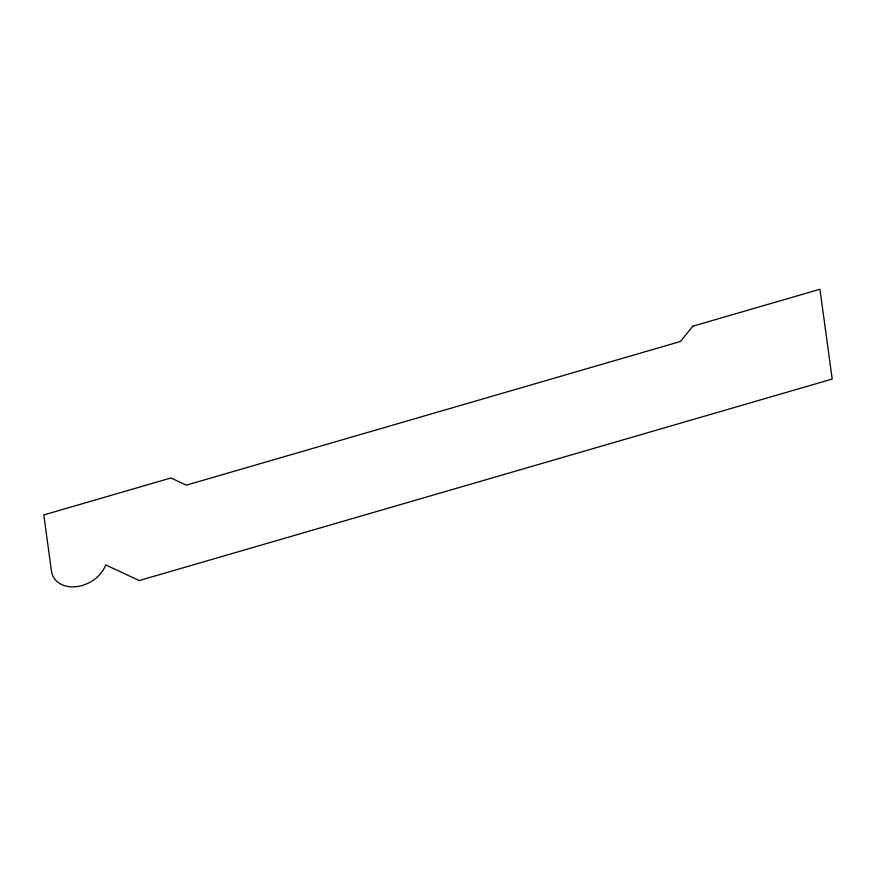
<?xml version="1.0" encoding="UTF-8"?>
<svg xmlns="http://www.w3.org/2000/svg" width="876" height="876" viewBox="0 0 876 876"><rect width="100%" height="100%" fill="white"/><g stroke="black" fill="none" stroke-linecap="round" stroke-linejoin="round"><path stroke-width="1.31" d="M692.807 326.211L680.477 341.476L186.336 485.162L170.951 477.967L43.8 514.935L51.454 571.064A29.324 22.064 -28 0 0 76.332 586.657A29.324 22.064 -28 0 0 105.7 564.9L139.207 580.569L832.2 379.056L819.947 289.244L692.807 326.211"/></g></svg>
